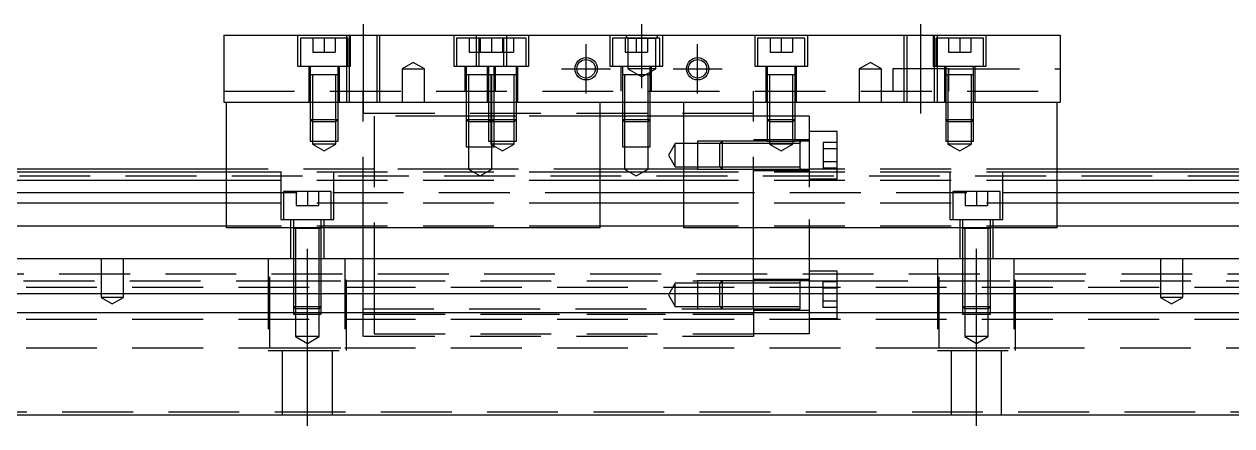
# Model space of a CAD drawing. Extents: x -20 to 861, y -283 to 102.
# Drawn here: x 209.2 to 425.8, y -233.5 to -161.5 of the extents above; entities that cross this region are included whole.
import ezdxf

# ---------------------------------------------------------------- set-up
doc = ezdxf.new("R2010")
doc.units = 0
doc.linetypes.add('CENTER', pattern=[50.8, 31.75, -6.35, 6.35, -6.35])
doc.linetypes.add('DASHED', pattern=[19.05, 12.7, -6.35])
doc.layers.get('0').update_dxf_attribs({"linetype": 'CONTINUOUS'})
doc.layers.add('CENTER', color=1, linetype='CENTER')

msp = doc.modelspace()

# ---------------------------------------------------------------- linework, layer by layer
at = {"color": 7, "linetype": 'CONTINUOUS'}
for p, q in [((245, -163.53), (245, -175.53)), ((245, -163.53), (395, -163.53)), ((395, -163.53), (395, -175.53)), ((245, -175.53), (395, -175.53)), ((245.5, -198.03), (245.5, -175.53)), ((312.5, -198.03), (312.5, -175.53)), ((327.5, -198.03), (327.5, -175.53)), ((394.5, -198.03), (394.5, -175.53)), ((348.4, -182.93), (348.4, -182.529994)), ((245.5, -188.03), (0, -188.03)), ((245.5, -187.53), (28, -187.53)), ((327.5, -188.03), (312.5, -188.03)), ((348.4, -187.530006), (348.4, -187.13)), ((583, -187.53), (394.5, -187.53)), ((640, -188.03), (394.5, -188.03)), ((245.5, -189.569608), (0, -189.569608)), ((327.5, -189.569608), (312.5, -189.569608)), ((640, -189.569608), (394.5, -189.569608)), ((0, -191.690392), (245.5, -191.690392)), ((312.5, -191.690392), (327.5, -191.690392)), ((394.5, -191.690392), (640, -191.690392)), ((245.5, -193.600532), (0, -193.600532)), ((327.5, -193.600532), (312.5, -193.600532)), ((640, -193.600532), (394.5, -193.600532)), ((245.5, -197.711934), (0, -197.711934)), ((312.5, -198.03), (245.5, -198.03)), ((327.5, -197.711934), (312.5, -197.711934)), ((394.5, -198.03), (327.5, -198.03)), ((640, -197.711934), (394.5, -197.711934)), ((0, -203.53), (640, -203.53)), ((0, -209.83), (640, -209.83)), ((348.4, -209.879968), (348.4, -209.83)), ((0, -213.23), (640, -213.23)), ((0, -231.53), (640, -231.53))]:
    msp.add_line(p, q, dxfattribs=at)
at = {"color": 3, "linetype": 'DASHED'}
for p, q in [((258.25, -163.53), (258.25, -169.03)), ((267.25, -164.03), (258.75, -164.03)), ((258.75, -164.03), (258.75, -169.03)), ((261, -164.03), (261, -166.53)), ((263, -164.03), (263, -166.53)), ((265, -164.03), (265, -166.53)), ((267.000006, -163.53), (267.000006, -175.53)), ((267.25, -169.03), (267.25, -164.03)), ((267.5, -163.53), (267.5, -175.53)), ((267.75, -169.03), (267.75, -163.53)), ((272.5, -175.53), (272.5, -163.53)), ((272.999994, -175.53), (272.999994, -163.53)), ((286.25, -163.53), (286.25, -169.03)), ((295.25, -164.03), (286.75, -164.03)), ((286.75, -164.03), (286.75, -169.03)), ((289, -164.03), (289, -166.53)), ((290.25, -163.53), (290.25, -169.03)), ((299.25, -164.03), (290.75, -164.03)), ((290.75, -164.03), (290.75, -169.03)), ((291, -164.03), (291, -166.53)), ((293, -164.03), (293, -166.53)), ((293, -164.03), (293, -166.53)), ((295, -164.03), (295, -166.53)), ((295.25, -169.03), (295.25, -164.03)), ((295.75, -169.03), (295.75, -163.53)), ((297, -164.03), (297, -166.53)), ((299.25, -169.03), (299.25, -164.03)), ((299.75, -169.03), (299.75, -163.53)), ((314.25, -163.53), (314.25, -169.03)), ((323.25, -164.03), (314.75, -164.03)), ((314.75, -164.03), (314.75, -169.03)), ((317.5, -164.03), (317, -163.53)), ((317, -164.03), (317, -166.53)), ((317.5, -164.03), (317.5, -169.53)), ((317.5, -164.03), (322.5, -164.03)), ((319, -164.03), (319, -166.53)), ((321, -164.03), (321, -166.53)), ((322.5, -164.03), (323, -163.53)), ((322.5, -169.53), (322.5, -164.03)), ((323.25, -169.03), (323.25, -164.03)), ((323.75, -169.03), (323.75, -163.53)), ((340.25, -163.53), (340.25, -169.03)), ((349.25, -164.03), (340.75, -164.03)), ((340.75, -164.03), (340.75, -169.03)), ((343, -164.03), (343, -166.53)), ((345, -164.03), (345, -166.53)), ((347, -164.03), (347, -166.53)), ((349.25, -169.03), (349.25, -164.03)), ((349.75, -169.03), (349.75, -163.53)), ((367.000006, -163.53), (367.000006, -175.53)), ((367.5, -163.53), (367.5, -175.53)), ((372.25, -163.53), (372.25, -169.03)), ((372.5, -175.53), (372.5, -163.53)), ((381.25, -164.03), (372.75, -164.03)), ((372.75, -164.03), (372.75, -169.03)), ((372.999994, -175.53), (372.999994, -163.53)), ((375, -164.03), (375, -166.53)), ((377, -164.03), (377, -166.53)), ((379, -164.03), (379, -166.53)), ((381.25, -169.03), (381.25, -164.03)), ((381.75, -169.03), (381.75, -163.53)), ((261, -166.53), (263, -166.53)), ((263, -166.53), (265, -166.53)), ((289, -166.53), (291, -166.53)), ((291, -166.53), (293, -166.53)), ((293, -166.53), (295, -166.53)), ((295, -166.53), (297, -166.53)), ((317, -166.53), (319, -166.53)), ((319, -166.53), (321, -166.53)), ((343, -166.53), (345, -166.53)), ((345, -166.53), (347, -166.53)), ((375, -166.53), (377, -166.53)), ((377, -166.53), (379, -166.53)), ((279, -168.3753), (277, -169.53)), ((281, -169.53), (279, -168.3753)), ((361, -168.3753), (359, -169.53)), ((363, -169.53), (361, -168.3753)), ((258.25, -169.03), (267.75, -169.03)), ((260.25, -169.03), (260.25, -175.53)), ((260.5, -169.03), (260.5, -170.63)), ((260.5, -170.625), (260.5, -170.63)), ((260.757468, -170.63), (260.5, -170.63)), ((260.5, -170.63), (260.5, -175.52998)), ((260.5, -170.63), (260.5, -170.635)), ((265.242552, -170.63), (260.757468, -170.63)), ((260.9, -170.63), (260.9, -175.52998)), ((265.1, -175.52998), (265.1, -170.63)), ((265.5, -170.63), (265.242552, -170.63)), ((265.5, -170.63), (265.5, -169.03)), ((265.5, -170.63), (265.5, -170.625)), ((265.5, -175.52998), (265.5, -170.63)), ((265.5, -170.635), (265.5, -170.63)), ((265.75, -175.53), (265.75, -169.03)), ((277, -169.53), (279, -169.53)), ((277, -169.53), (277, -175.53)), ((279, -169.53), (281, -169.53)), ((281, -175.53), (281, -169.53)), ((286.25, -169.03), (295.75, -169.03)), ((288.25, -169.03), (288.25, -173.53)), ((288.5, -169.03), (288.5, -170.63)), ((288.5, -170.625), (288.5, -170.63)), ((288.757468, -170.63), (288.5, -170.63)), ((288.5, -170.63), (288.5, -173.52998)), ((288.5, -170.63), (288.5, -170.635)), ((292.300194, -170.63), (288.757468, -170.63)), ((288.9, -170.63), (288.9, -173.52998)), ((290.25, -169.03), (299.75, -169.03)), ((292.25, -169.03), (292.25, -175.53)), ((292.5, -169.03), (292.5, -170.63)), ((292.5, -170.625), (292.5, -170.63)), ((293.5, -170.63), (292.5, -170.63)), ((292.757468, -170.63), (292.5, -170.63)), ((292.5, -170.63), (292.5, -175.52998)), ((292.5, -170.63), (292.5, -170.635)), ((297.242552, -170.63), (292.757468, -170.63)), ((292.9, -170.63), (292.9, -175.52998)), ((293.1, -173.52998), (293.1, -170.63)), ((293.5, -170.63), (293.5, -169.03)), ((293.5, -170.63), (293.5, -170.625)), ((293.5, -173.52998), (293.5, -170.63)), ((293.5, -170.635), (293.5, -170.63)), ((293.75, -173.53), (293.75, -169.03)), ((297.1, -175.52998), (297.1, -170.63)), ((297.5, -170.63), (297.242552, -170.63)), ((297.5, -170.63), (297.5, -169.03)), ((297.5, -170.63), (297.5, -170.625)), ((297.5, -175.52998), (297.5, -170.63)), ((297.5, -170.635), (297.5, -170.63)), ((297.75, -175.53), (297.75, -169.03)), ((314.25, -169.03), (323.75, -169.03)), ((316.25, -169.03), (316.25, -173.53)), ((316.5, -169.03), (316.5, -170.63)), ((316.5, -170.625), (316.5, -170.63)), ((316.757468, -170.63), (316.5, -170.63)), ((316.5, -170.63), (316.5, -170.635)), ((316.5, -170.63), (316.5, -173.52998)), ((321.242552, -170.63), (316.757468, -170.63)), ((316.9, -170.63), (316.9, -173.52998)), ((322.5, -169.53), (317.5, -169.53)), ((317.5, -169.53), (320, -170.973376)), ((320, -170.973376), (322.5, -169.53)), ((321.1, -173.52998), (321.1, -170.63)), ((321.5, -170.63), (321.242552, -170.63)), ((321.5, -170.63), (321.5, -169.03)), ((321.5, -170.63), (321.5, -170.625)), ((321.5, -170.635), (321.5, -170.63)), ((321.5, -173.52998), (321.5, -170.63)), ((321.75, -173.53), (321.75, -169.03)), ((340.25, -169.03), (349.75, -169.03)), ((342.25, -169.03), (342.25, -175.53)), ((342.5, -169.03), (342.5, -170.63)), ((342.5, -170.625), (342.5, -170.63)), ((342.757468, -170.63), (342.5, -170.63)), ((342.5, -170.63), (342.5, -170.635)), ((342.5, -170.63), (342.5, -175.52998)), ((347.242552, -170.63), (342.757468, -170.63)), ((342.9, -170.63), (342.9, -175.52998)), ((347.1, -175.52998), (347.1, -170.63)), ((347.5, -170.63), (347.242552, -170.63)), ((347.5, -170.63), (347.5, -169.03)), ((347.5, -170.63), (347.5, -170.625)), ((347.5, -170.635), (347.5, -170.63)), ((347.5, -175.52998), (347.5, -170.63)), ((347.75, -175.53), (347.75, -169.03)), ((359, -169.53), (361, -169.53)), ((359, -169.53), (359, -175.53)), ((361, -169.53), (363, -169.53)), ((363, -175.53), (363, -169.53)), ((365, -169.53), (365, -173.53)), ((375, -169.53), (365, -169.53)), ((372.25, -169.03), (381.75, -169.03)), ((374.25, -169.03), (374.25, -175.53)), ((374.5, -169.03), (374.5, -170.63)), ((374.5, -170.625), (374.5, -170.63)), ((374.757468, -170.63), (374.5, -170.63)), ((374.5, -170.63), (374.5, -175.52998)), ((374.5, -170.63), (374.5, -170.635)), ((379.242552, -170.63), (374.757468, -170.63)), ((374.9, -170.63), (374.9, -175.52998)), ((375, -169.53), (395, -169.53)), ((375, -173.53), (375, -169.53)), ((375, -169.53), (375, -170.63)), ((375, -170.63), (375, -173.53)), ((379.1, -175.52998), (379.1, -170.63)), ((379.5, -170.63), (379.242552, -170.63)), ((379.5, -170.63), (379.5, -169.03)), ((379.5, -170.63), (379.5, -170.625)), ((379.5, -175.52998), (379.5, -170.63)), ((379.5, -170.635), (379.5, -170.63)), ((379.75, -175.53), (379.75, -169.03)), ((245, -173.53), (395, -173.53)), ((270, -175.53), (270, -173.53)), ((288.5, -173.53), (288.5, -175.53)), ((288.500006, -173.53), (288.500006, -175.53)), ((288.9, -173.53), (288.9, -175.53)), ((293.1, -175.53), (293.1, -173.53)), ((293.499994, -175.53), (293.499994, -173.53)), ((293.5, -175.53), (293.5, -173.53)), ((316.5, -173.53), (316.5, -175.53)), ((316.500006, -173.53), (316.500006, -175.53)), ((316.9, -173.53), (316.9, -175.53)), ((321.1, -175.53), (321.1, -173.53)), ((321.499994, -175.53), (321.499994, -173.53)), ((321.5, -175.53), (321.5, -173.53)), ((340, -175.53), (340, -173.53)), ((260.5, -175.53), (260.5, -178.63)), ((260.500006, -175.53), (260.500006, -178.630006)), ((260.9, -175.53), (260.9, -179.03)), ((265.1, -179.03), (265.1, -175.53)), ((265.499994, -178.630006), (265.499994, -175.53)), ((265.5, -178.63), (265.5, -175.53)), ((270, -198.03), (270, -175.53)), ((340, -177.53), (270, -177.53)), ((288.5, -175.53), (288.5, -178.63)), ((288.500006, -175.53), (288.500006, -178.630006)), ((288.9, -175.53), (288.9, -179.03)), ((292.5, -175.53), (292.5, -178.63)), ((292.500006, -175.53), (292.500006, -178.630006)), ((292.9, -175.53), (292.9, -179.03)), ((293.1, -179.03), (293.1, -175.53)), ((293.499994, -178.630006), (293.499994, -175.53)), ((293.5, -178.63), (293.5, -175.53)), ((297.1, -179.03), (297.1, -175.53)), ((297.499994, -178.630006), (297.499994, -175.53)), ((297.5, -178.63), (297.5, -175.53)), ((316.5, -175.53), (316.5, -178.63)), ((316.500006, -175.53), (316.500006, -178.630006)), ((316.9, -175.53), (316.9, -179.03)), ((321.1, -179.03), (321.1, -175.53)), ((321.499994, -178.630006), (321.499994, -175.53)), ((321.5, -178.63), (321.5, -175.53)), ((340, -198.03), (340, -175.53)), ((342.5, -175.53), (342.5, -178.63)), ((342.500006, -175.53), (342.500006, -178.630006)), ((342.9, -175.53), (342.9, -179.03)), ((347.1, -179.03), (347.1, -175.53)), ((347.499994, -178.630006), (347.499994, -175.53)), ((347.5, -178.63), (347.5, -175.53)), ((374.5, -175.53), (374.5, -178.63)), ((374.500006, -175.53), (374.500006, -178.630006)), ((374.9, -175.53), (374.9, -179.03)), ((379.1, -179.03), (379.1, -175.53)), ((379.499994, -178.630006), (379.499994, -175.53)), ((379.5, -178.63), (379.5, -175.53)), ((260.5, -178.63), (265.5, -178.63)), ((260.5, -178.63), (260.9, -179.03)), ((260.500006, -178.63002), (260.500006, -182.53)), ((265.1, -179.03), (260.9, -179.03)), ((260.9, -179.03002), (260.9, -182.53)), ((265.1, -179.03), (265.5, -178.63)), ((265.1, -182.53), (265.1, -179.03002)), ((265.499994, -182.53), (265.499994, -178.63002)), ((272, -178.03), (272, -198.03)), ((288.5, -178.03), (272, -178.03)), ((288.9, -178.03), (288.5, -178.03)), ((288.5, -178.63), (293.499994, -178.63)), ((288.5, -178.63), (288.9, -179.03)), ((288.500006, -178.63002), (288.500006, -183.53)), ((292.5, -178.03), (288.9, -178.03)), ((293.1, -179.03), (288.9, -179.03)), ((288.9, -179.03002), (288.9, -183.53)), ((292.9, -178.03), (292.5, -178.03)), ((292.5, -178.63), (297.5, -178.63)), ((292.5, -178.63), (292.9, -179.03)), ((292.500006, -178.63002), (292.500006, -182.53)), ((292.9, -179.03), (292.500006, -179.03)), ((293.1, -178.03), (292.9, -178.03)), ((297.1, -179.03), (292.9, -179.03)), ((292.9, -179.03002), (292.9, -182.53)), ((293.5, -178.03), (293.1, -178.03)), ((293.1, -179.03), (293.5, -178.63)), ((293.1, -183.53), (293.1, -179.03002)), ((293.499994, -179.03), (293.499994, -178.63002)), ((293.499994, -182.53), (293.499994, -179.03)), ((297.1, -178.03), (293.5, -178.03)), ((297.5, -178.03), (297.1, -178.03)), ((297.1, -179.03), (297.5, -178.63)), ((297.1, -182.53), (297.1, -179.03002)), ((297.499994, -182.53), (297.499994, -178.63002)), ((312.5, -178.03), (297.5, -178.03)), ((316.5, -178.03), (312.5, -178.03)), ((316.9, -178.03), (316.5, -178.03)), ((316.5, -178.63), (321.5, -178.63)), ((316.5, -178.63), (316.9, -179.03)), ((316.500006, -178.63002), (316.500006, -183.53)), ((321.1, -178.03), (316.9, -178.03)), ((321.1, -179.03), (316.9, -179.03)), ((316.9, -179.03002), (316.9, -183.53)), ((321.5, -178.03), (321.1, -178.03)), ((321.1, -179.03), (321.5, -178.63)), ((321.1, -183.53), (321.1, -179.03002)), ((321.499994, -183.53), (321.499994, -178.63002)), ((327.5, -178.03), (321.5, -178.03)), ((340, -178.03), (327.5, -178.03)), ((342.5, -178.03), (340, -178.03)), ((342.9, -178.03), (342.5, -178.03)), ((342.5, -178.63), (347.5, -178.63)), ((342.5, -178.63), (342.9, -179.03)), ((342.500006, -178.63002), (342.500006, -182.53)), ((347.1, -178.03), (342.9, -178.03)), ((347.1, -179.03), (342.9, -179.03)), ((342.9, -179.03002), (342.9, -182.53)), ((347.5, -178.03), (347.1, -178.03)), ((347.1, -179.03), (347.5, -178.63)), ((347.1, -182.53), (347.1, -179.03002)), ((347.499994, -182.53), (347.499994, -178.63002)), ((350, -178.03), (347.5, -178.03)), ((350, -178.03), (350, -196.53)), ((374.5, -178.63), (379.5, -178.63)), ((374.5, -178.63), (374.9, -179.03)), ((374.500006, -178.63002), (374.500006, -182.53)), ((379.1, -179.03), (374.9, -179.03)), ((374.9, -179.03002), (374.9, -182.53)), ((379.1, -179.03), (379.5, -178.63)), ((379.1, -182.53), (379.1, -179.03002)), ((379.499994, -182.53), (379.499994, -178.63002)), ((355, -180.78), (350, -180.78)), ((355, -189.28), (355, -180.78)), ((260.500006, -182.53), (265.499994, -182.53)), ((260.9, -182.53), (260.9, -183.03)), ((265.1, -183.03), (260.9, -183.03)), ((260.9, -183.03), (263, -184.242436)), ((263, -184.242436), (265.1, -183.03)), ((265.1, -183.03), (265.1, -182.53)), ((288.500006, -183.53), (293.499994, -183.53)), ((288.9, -183.53), (288.9, -187.53)), ((292.500006, -182.53), (297.499994, -182.53)), ((292.9, -182.53), (292.9, -183.03)), ((297.1, -183.03), (292.9, -183.03)), ((292.9, -183.03), (295, -184.242436)), ((293.1, -187.53), (293.1, -183.53)), ((293.499994, -183.53), (293.499994, -182.53)), ((295, -184.242436), (297.1, -183.03)), ((297.1, -183.03), (297.1, -182.53)), ((316.500006, -183.53), (321.499994, -183.53)), ((316.9, -183.53), (316.9, -187.53)), ((321.1, -187.53), (321.1, -183.53)), ((326, -182.93), (324.787564, -185.03)), ((326, -187.13), (326, -182.93)), ((330, -182.93), (326, -182.93)), ((330, -182.530006), (330, -187.529994)), ((334.39998, -182.530006), (330, -182.530006)), ((333.99998, -182.93), (330, -182.93)), ((334.4, -182.53), (334, -182.93)), ((334, -187.13), (334, -182.93)), ((340, -182.93), (334, -182.93)), ((340, -182.530006), (334.399994, -182.530006)), ((334.4, -182.53), (334.4, -187.53)), ((340, -182.53), (334.4, -182.53)), ((350, -182.28), (340, -182.28)), ((342.500006, -182.53), (340.00002, -182.53)), ((348.4, -182.93), (340.00002, -182.93)), ((342.500006, -182.53), (347.499994, -182.53)), ((342.9, -182.53), (342.9, -183.03)), ((347.1, -183.03), (342.9, -183.03)), ((342.9, -183.03), (345, -184.242436)), ((345, -184.242436), (347.1, -183.03)), ((347.1, -183.03), (347.1, -182.53)), ((348.405, -182.53), (347.499994, -182.53)), ((350, -182.53), (348.395, -182.53)), ((348.4, -182.787468), (348.4, -182.53)), ((348.4, -182.53), (348.4, -182.787448)), ((348.4, -182.787468), (348.4, -182.53)), ((348.4, -184.879954), (348.4, -182.787468)), ((352.5, -182.720598), (352.5, -183.8753)), ((355, -182.720598), (352.5, -182.720598)), ((352.5, -183.8753), (352.5, -186.1847)), ((355, -183.8753), (352.5, -183.8753)), ((374.500006, -182.53), (379.499994, -182.53)), ((374.9, -182.53), (374.9, -183.03)), ((379.1, -183.03), (374.9, -183.03)), ((374.9, -183.03), (377, -184.242436)), ((377, -184.242436), (379.1, -183.03)), ((379.1, -183.03), (379.1, -182.53)), ((324.787564, -185.03), (326, -187.13)), ((348.4, -187.272552), (348.4, -184.879954)), ((352.5, -186.1847), (352.5, -187.339402)), ((355, -186.1847), (352.5, -186.1847)), ((271.99998, -187.53), (245.5, -187.53)), ((312.5, -188.03), (245.5, -188.03)), ((255.25, -188.03), (255.25, -196.53)), ((264.75, -196.53), (264.75, -188.03)), ((288.9, -187.53), (272, -187.53)), ((293.1, -187.53), (288.9, -187.53)), ((288.9, -187.53), (291, -188.742436)), ((291, -188.742436), (293.1, -187.53)), ((316.9, -187.53), (293.1, -187.53)), ((321.1, -187.53), (316.9, -187.53)), ((316.9, -187.53), (319, -188.742436)), ((319, -188.742436), (321.1, -187.53)), ((329.99998, -187.53), (321.1, -187.53)), ((326, -187.13), (330, -187.13)), ((394.5, -188.03), (327.5, -188.03)), ((330, -187.13), (333.99998, -187.13)), ((330, -187.529994), (334.39998, -187.529994)), ((334, -187.13), (334.4, -187.53)), ((334, -187.13), (340, -187.13)), ((334.4, -187.529994), (340, -187.529994)), ((334.4, -187.53), (340, -187.53)), ((340, -187.78), (350, -187.78)), ((340.00002, -187.13), (348.4, -187.13)), ((340.00002, -187.53), (348.405, -187.53)), ((348.395, -187.53), (350, -187.53)), ((348.4, -187.53), (348.4, -187.272552)), ((348.4, -187.272602), (348.4, -187.53)), ((394.5, -187.53), (350.00002, -187.53)), ((355, -187.339402), (352.5, -187.339402)), ((375.25, -188.03), (375.25, -196.53)), ((384.75, -196.53), (384.75, -188.03)), ((583, -188.78), (25, -188.78)), ((312.5, -189.569608), (245.5, -189.569608)), ((394.5, -189.569608), (327.5, -189.569608)), ((350, -189.28), (355, -189.28)), ((245.5, -191.690392), (312.5, -191.690392)), ((264.25, -191.53), (255.75, -191.53)), ((255.75, -191.53), (255.75, -196.53)), ((258, -191.53), (258, -194.03)), ((260, -191.53), (260, -194.03)), ((262, -191.53), (262, -194.03)), ((264.25, -196.53), (264.25, -191.53)), ((327.5, -191.690392), (394.5, -191.690392)), ((384.25, -191.53), (375.75, -191.53)), ((375.75, -191.53), (375.75, -196.53)), ((378, -191.53), (378, -194.03)), ((380, -191.53), (380, -194.03)), ((382, -191.53), (382, -194.03)), ((384.25, -196.53), (384.25, -191.53)), ((312.5, -193.600532), (245.5, -193.600532)), ((258, -194.03), (260, -194.03)), ((260, -194.03), (262, -194.03)), ((394.5, -193.600532), (327.5, -193.600532)), ((378, -194.03), (380, -194.03)), ((380, -194.03), (382, -194.03)), ((255.25, -196.53), (264.75, -196.53)), ((257, -196.53), (257, -203.53)), ((257.5, -196.53), (257.5, -198.13)), ((262.5, -198.13), (262.5, -196.53)), ((263, -203.53), (263, -196.53)), ((350, -196.53), (350, -198.03)), ((375.25, -196.53), (384.75, -196.53)), ((377, -196.53), (377, -203.53)), ((377.5, -196.53), (377.5, -198.13)), ((382.5, -198.13), (382.5, -196.53)), ((383, -203.53), (383, -196.53)), ((312.5, -197.711934), (245.5, -197.711934)), ((257.5, -198.125), (257.5, -198.13)), ((262.5, -198.13), (257.5, -198.13)), ((257.5, -198.13), (257.5, -198.135)), ((257.5, -198.13), (257.5, -203.52998)), ((257.9, -198.13), (257.9, -203.52998)), ((262.1, -203.52998), (262.1, -198.13)), ((262.5, -198.13), (262.5, -198.125)), ((262.5, -198.135), (262.5, -198.13)), ((262.5, -203.52998), (262.5, -198.13)), ((270, -203.53), (270, -198.03)), ((272, -198.03), (272, -203.53)), ((394.5, -197.711934), (327.5, -197.711934)), ((340, -203.53), (340, -198.03)), ((350, -198.13), (350, -203.53)), ((377.5, -198.125), (377.5, -198.13)), ((382.5, -198.13), (377.5, -198.13)), ((377.5, -198.13), (377.5, -198.135)), ((377.5, -198.13), (377.5, -203.52998)), ((377.9, -198.13), (377.9, -203.52998)), ((382.1, -203.52998), (382.1, -198.13)), ((382.5, -198.13), (382.5, -198.125)), ((382.5, -198.135), (382.5, -198.13)), ((382.5, -203.52998), (382.5, -198.13)), ((223, -203.53), (223, -210.53)), ((227, -210.53), (227, -203.53)), ((253, -203.53), (253, -220.03)), ((253.291796, -219.53), (253.291796, -203.53)), ((257.5, -203.53), (257.5, -209.83)), ((257.500006, -203.53), (257.500006, -209.83)), ((257.9, -203.53), (257.9, -209.83)), ((262.1, -209.83), (262.1, -203.53)), ((262.499994, -209.83), (262.499994, -203.53)), ((262.5, -209.83), (262.5, -203.53)), ((266.708204, -203.53), (266.708204, -219.53)), ((267, -220.03), (267, -203.53)), ((270, -209.83), (270, -203.53)), ((272, -203.53), (272, -209.83)), ((340, -209.83), (340, -203.53)), ((350, -203.53), (350, -209.83)), ((373, -203.53), (373, -220.03)), ((373.291796, -219.53), (373.291796, -203.53)), ((377.5, -203.53), (377.5, -209.83)), ((377.500006, -203.53), (377.500006, -209.83)), ((377.9, -203.53), (377.9, -209.83)), ((382.1, -209.83), (382.1, -203.53)), ((382.499994, -209.83), (382.499994, -203.53)), ((382.5, -209.83), (382.5, -203.53)), ((386.708204, -203.53), (386.708204, -219.53)), ((387, -220.03), (387, -203.53)), ((413, -203.53), (413, -210.53)), ((417, -210.53), (417, -203.53)), ((25, -206.28), (583, -206.28)), ((56.708204, -207.53), (253.291796, -207.53)), ((253.291796, -207.53), (266.708204, -207.53)), ((257.5, -207.53), (257.9, -207.53)), ((257.9, -207.53), (262.1, -207.53)), ((262.1, -207.53), (262.5, -207.53)), ((266.708204, -207.53), (270, -207.53)), ((270, -207.53), (271.99998, -207.53)), ((272, -207.529994), (329.999982, -207.529994)), ((272, -207.53), (329.99998, -207.53)), ((326, -207.93), (324.787564, -210.03)), ((326, -212.13), (326, -207.93)), ((330, -207.93), (326, -207.93)), ((330, -207.530006), (330, -212.529994)), ((334.39998, -207.530006), (330, -207.530006)), ((333.99998, -207.93), (330, -207.93)), ((334.4, -207.53), (334, -207.93)), ((334, -209.83), (334, -207.93)), ((340, -207.93), (334, -207.93)), ((340, -207.530006), (334.399994, -207.530006)), ((334.4, -207.53), (334.4, -209.83)), ((340, -207.53), (334.4, -207.53)), ((350, -207.28), (340, -207.28)), ((347.5, -207.53), (340.00002, -207.53)), ((347.5, -207.93), (340.00002, -207.93)), ((347.9, -207.53), (347.5, -207.53)), ((347.9, -207.93), (347.5, -207.93)), ((348.4, -207.53), (347.9, -207.53)), ((348.4, -207.93), (347.9, -207.93)), ((348.4, -207.53), (348.395, -207.53)), ((348.4, -207.787468), (348.4, -207.53)), ((348.405, -207.53), (348.4, -207.53)), ((350, -207.53), (348.4, -207.53)), ((348.4, -209.829974), (348.4, -207.787468)), ((352.1, -205.78), (350, -205.78)), ((350.00002, -207.53), (352.1, -207.53)), ((352.5, -205.78), (352.1, -205.78)), ((352.1, -207.53), (352.5, -207.53)), ((355, -205.78), (352.5, -205.78)), ((352.5, -207.53), (355, -207.53)), ((355, -207.720598), (352.5, -207.720598)), ((352.5, -212.339402), (352.5, -207.720598)), ((355, -209.83), (355, -205.78)), ((355, -207.53), (373.291796, -207.53)), ((373.291796, -207.53), (386.708204, -207.53)), ((377.5, -207.53), (377.9, -207.53)), ((377.9, -207.53), (382.1, -207.53)), ((382.1, -207.53), (382.5, -207.53)), ((386.708204, -207.53), (583.005, -207.53)), ((0, -208.68), (640, -208.68)), ((257.5, -209.83), (257.5, -212.13)), ((257.500006, -209.83), (257.500006, -212.130006)), ((257.9, -209.83), (257.9, -212.53)), ((262.1, -212.53), (262.1, -209.83)), ((262.499994, -212.130006), (262.499994, -209.83)), ((262.5, -212.13), (262.5, -209.83)), ((270, -212.53), (270, -209.83)), ((272, -209.83), (272, -213.23)), ((324.787564, -210.03), (326, -212.13)), ((334, -212.13), (334, -209.83)), ((334.4, -209.83), (334.4, -212.53)), ((340, -212.53), (340, -209.83)), ((348.4, -210.23002), (348.4, -209.829974)), ((350, -209.83), (350, -212.53)), ((352.499994, -212.130006), (352.499994, -209.83)), ((355, -208.8753), (352.5, -208.8753)), ((355, -213.23), (355, -209.83)), ((377.5, -209.83), (377.5, -212.13)), ((377.500006, -209.83), (377.500006, -212.130006)), ((377.9, -209.83), (377.9, -212.53)), ((382.1, -212.53), (382.1, -209.83)), ((382.499994, -212.130006), (382.499994, -209.83)), ((382.5, -212.13), (382.5, -209.83)), ((227, -210.53), (223, -210.53)), ((223, -210.53), (225, -211.6847)), ((225, -211.6847), (227, -210.53)), ((257.5, -212.13), (262.5, -212.13)), ((257.5, -212.13), (257.9, -212.53)), ((257.500006, -212.13002), (257.500006, -213.23)), ((262.1, -212.53), (262.5, -212.13)), ((262.499994, -213.23), (262.499994, -212.13002)), ((326, -212.13), (330, -212.13)), ((330, -212.13), (333.99998, -212.13)), ((334, -212.13), (340, -212.13)), ((334, -212.13), (334.4, -212.53)), ((340.00002, -212.13), (348.4, -212.13)), ((348.4, -212.53), (348.4, -210.23002)), ((355, -211.1847), (352.5, -211.1847)), ((377.5, -212.13), (382.5, -212.13)), ((377.5, -212.13), (377.9, -212.53)), ((377.500006, -212.13002), (377.500006, -213.23)), ((382.1, -212.53), (382.5, -212.13)), ((382.499994, -213.23), (382.499994, -212.13002)), ((417, -210.53), (413, -210.53)), ((413, -210.53), (415, -211.6847)), ((415, -211.6847), (417, -210.53)), ((0, -214.38), (640, -214.38)), ((257.500006, -213.23), (257.500006, -213.53)), ((257.500006, -213.53), (262.499994, -213.53)), ((262.1, -212.53), (257.9, -212.53)), ((257.9, -212.53002), (257.9, -213.53)), ((257.9, -213.53), (257.9, -217.53)), ((262.1, -213.53), (262.1, -212.53002)), ((262.1, -217.53), (262.1, -213.53)), ((262.499994, -213.53), (262.499994, -213.23)), ((270, -213.23), (270, -212.53)), ((270, -212.53), (340, -212.53)), ((270, -217.53), (270, -213.23)), ((270, -213.53), (287.500006, -213.53)), ((270, -213.53), (272, -213.53)), ((272, -213.23), (272, -217.03)), ((272, -213.53), (340, -213.53)), ((292.499994, -213.53), (340, -213.53)), ((340, -212.53), (340, -213.23)), ((340, -212.78), (350, -212.78)), ((340, -213.23), (340, -217.53)), ((340.00002, -212.53), (348.4, -212.53)), ((350, -212.53), (350, -213.23)), ((350, -213.23), (350, -213.53)), ((350, -213.53), (350, -217.03)), ((350, -214.28), (355, -214.28)), ((355, -212.339402), (352.5, -212.339402)), ((355, -214.28), (355, -213.23)), ((377.500006, -213.23), (377.500006, -213.53)), ((377.500006, -213.53), (382.499994, -213.53)), ((382.1, -212.53), (377.9, -212.53)), ((377.9, -212.53002), (377.9, -213.53)), ((377.9, -213.53), (377.9, -217.53)), ((382.1, -213.53), (382.1, -212.53002)), ((382.1, -217.53), (382.1, -213.53)), ((382.499994, -213.53), (382.499994, -213.23)), ((262.1, -217.53), (257.9, -217.53)), ((257.9, -217.53), (260, -218.742436)), ((260, -218.742436), (262.1, -217.53)), ((340, -217.53), (270, -217.53)), ((272, -217.03), (340, -217.03)), ((350, -217.03), (340, -217.03)), ((382.1, -217.53), (377.9, -217.53)), ((377.9, -217.53), (380, -218.742436)), ((380, -218.742436), (382.1, -217.53)), ((0, -219.53), (373.291796, -219.53)), ((253, -220.03), (267, -220.03)), ((253.291796, -219.53), (266.708204, -219.53)), ((255.5, -220.03), (255.5, -231.53)), ((264.5, -231.53), (264.5, -220.03)), ((373, -220.03), (387, -220.03)), ((373.291796, -219.53), (386.708204, -219.53)), ((373.291796, -219.53), (386.708204, -219.53)), ((375.5, -220.03), (375.5, -231.53)), ((384.5, -231.53), (384.5, -220.03)), ((386.708204, -219.53), (583.291796, -219.53)), ((6.499992, -231.03), (640, -231.03))]:
    msp.add_line(p, q, dxfattribs=at)
at = {"color": 3, "linetype": 'CONTINUOUS'}
for centre in [(310, -169.53), (330, -169.53)]:
    msp.add_circle(centre, 2, dxfattribs=at)
at = {"color": 7, "linetype": 'CONTINUOUS'}
for centre in [(310, -169.53), (330, -169.53)]:
    msp.add_circle(centre, 1.65, dxfattribs=at)
at = {"layer": 'CENTER', "color": 1, "linetype": 'CENTER'}
for p, q in [((270, -161.53), (270, -177.53)), ((320, -172.973376), (320, -161.53)), ((370, -161.53), (370, -177.53)), ((310, -173.93), (310, -165.13)), ((330, -173.93), (330, -165.13)), ((305.6, -169.53), (314.4, -169.53)), ((325.6, -169.53), (334.4, -169.53)), ((260, -233.53), (260, -201.53)), ((380, -233.53), (380, -201.53))]:
    msp.add_line(p, q, dxfattribs=at)

doc.saveas('drawing.dxf')
